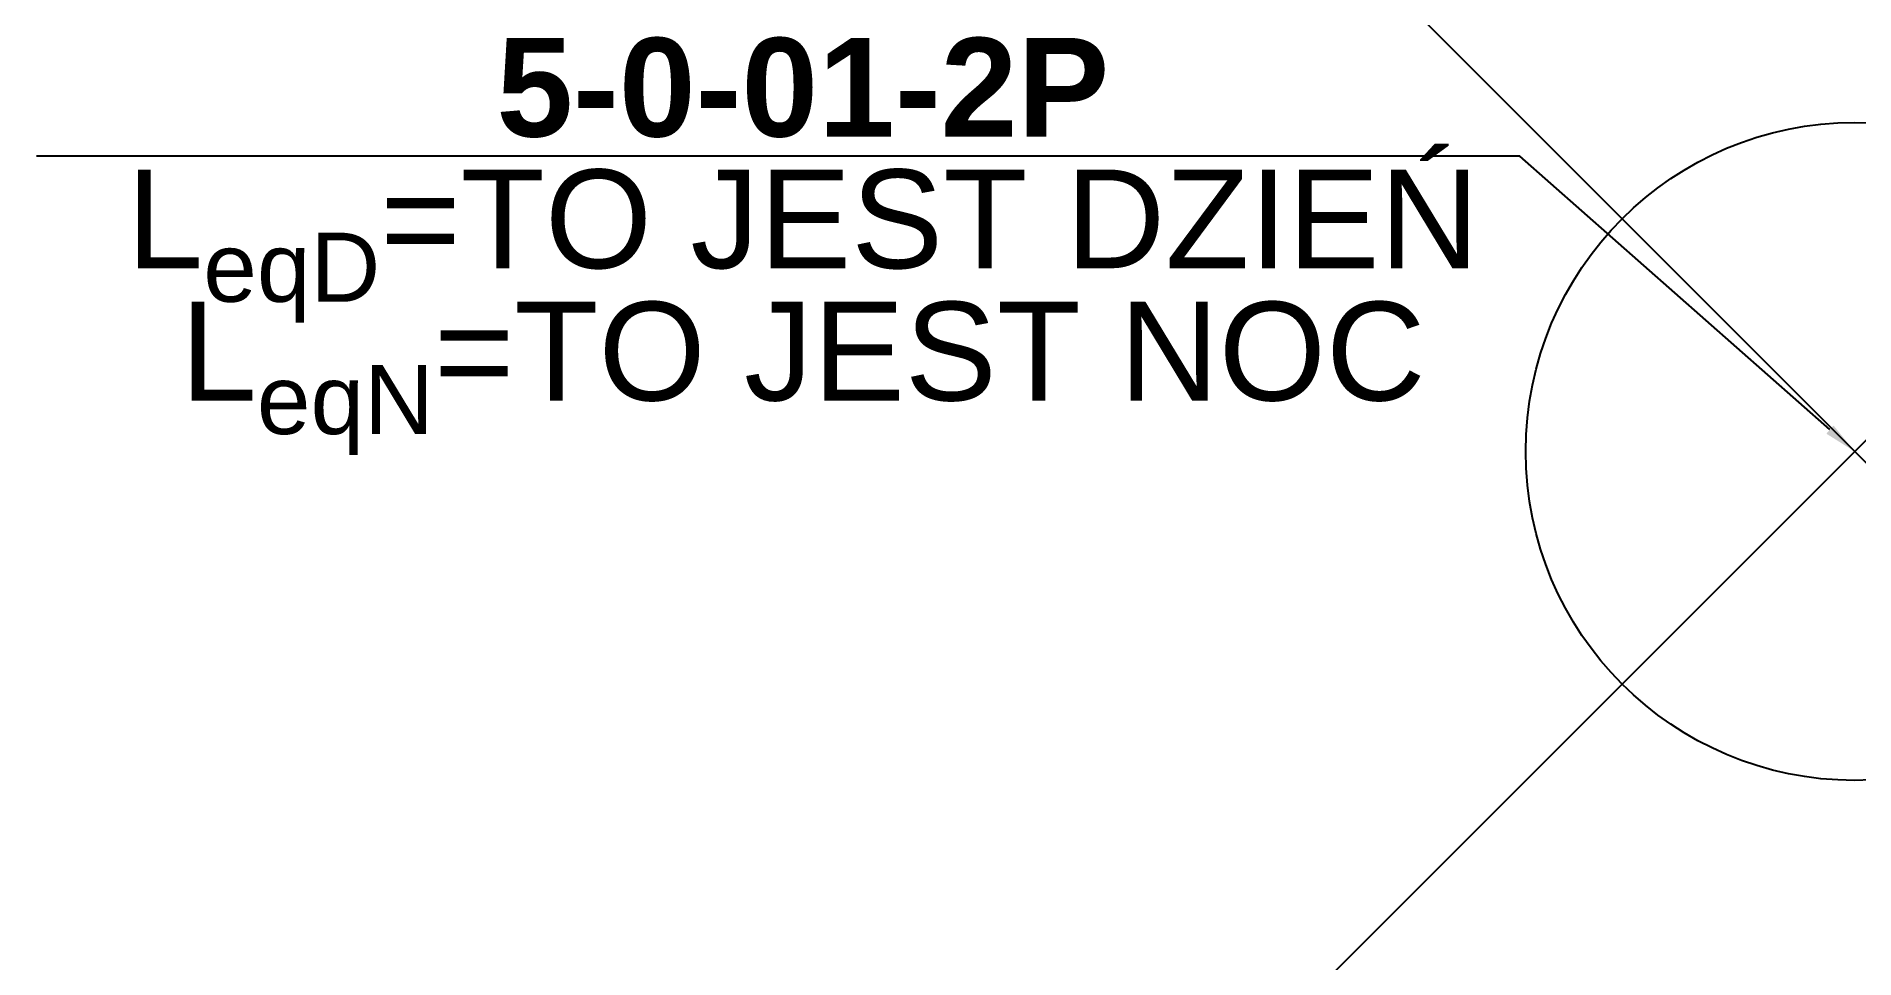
# Model space of a CAD drawing. Header units: millimetres. Extents: x 6500176.63 to 6500179.39, y 5885775.61 to 5885777.01.
import ezdxf
from ezdxf import colors
from ezdxf.entities.mleader import LeaderData, LeaderLine
from ezdxf.math import Vec2, Vec3

# ---------------------------------------------------------------- set-up
doc = ezdxf.new("R2010")
doc.units = ezdxf.units.MM
doc.header["$PDMODE"] = 35
doc.layers.add('_!JL_receptor', color=94, linetype='Continuous', lineweight=25)
doc.styles.get("Standard").update_dxf_attribs({"font": 'arial.ttf'})

msp = doc.modelspace()

# ---------------------------------------------------------------- linework, layer by layer
at = {"layer": '_!JL_receptor'}
msp.add_point((6500179.3926, 5885776.3837), dxfattribs=at)

# ---------------------------------------------------------------- leaders
ml = msp.add_multileader_mtext('Standard', dxfattribs=at)
ml.set_content('\\A1;{\\fArial|b1|i0|c238|p34;5-0-01-2P}\\PL{\\H0.7x;\\S^ eqD;\\H1.42857x;=TO JEST DZIEŃ\\PL\\H0.7x;\\S^ eqN;\\H1.42857x;=TO JEST NOC}', color=256)
ml.set_leader_properties()
ml.build(insert=Vec2(0, 0))
ml.multileader.update_dxf_attribs({"text_left_attachment_type": 6, "text_right_attachment_type": 6, "dogleg_length": 1, "arrow_head_size": 0.05})
ctx = ml.context
ctx.base_point, ctx.char_height, ctx.arrow_head_size, ctx.landing_gap_size, ctx.plane_origin = Vec3(6500176.7847, 5885776.8321), 0.15, 0.05, 0, Vec3(6500179.3926, 5885776.3837)
ctx.left_attachment, ctx.right_attachment, ctx.text_align_type = 6, 6, 1
notes = []
notes.append((ctx, [(0, (1, 1, 0), (6500178.8837, 5885776.8321), (-1, 0), 0.0813, [(0, [(6500179.3926, 5885776.3837)], 0, [])])]))
ctx.mtext.insert, ctx.mtext.alignment, ctx.mtext.line_spacing_factor, ctx.mtext.flow_direction = Vec3(6500177.7936, 5885777.0121), 2, 0.8, 5
for ctx, leaders in notes:
    for number, flags, end, landing, length, lines in leaders:
        leader = LeaderData()
        leader.index, (leader.has_last_leader_line, leader.has_dogleg_vector, leader.attachment_direction) = number, flags
        leader.last_leader_point, leader.dogleg_vector, leader.dogleg_length = Vec3(end), Vec3(landing), length
        for number, points, colour, breaks in lines:
            line = LeaderLine()
            line.index, line.vertices, line.color, line.breaks = number, Vec3.list(points), colors.encode_raw_color(colour), breaks
            leader.lines.append(line)
        ctx.leaders.append(leader)

doc.saveas('drawing.dxf')
